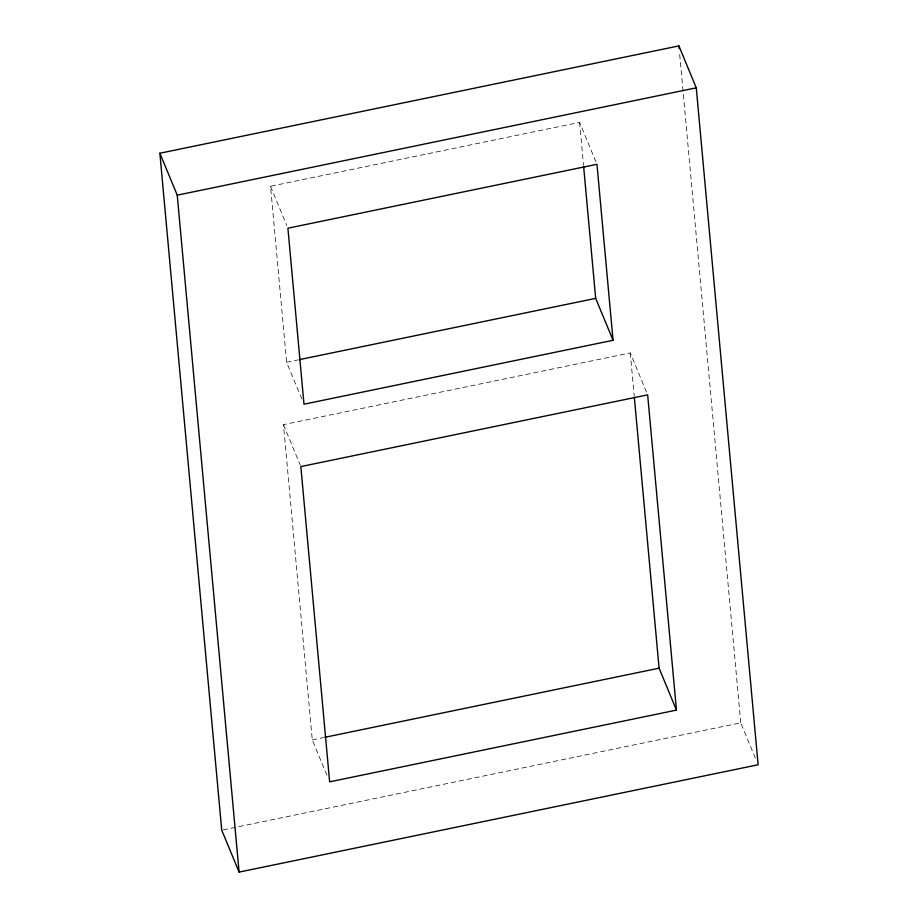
<?xml version="1.0" encoding="UTF-8"?>
<svg xmlns="http://www.w3.org/2000/svg" width="918" height="918" viewBox="0 0 918 918"><rect width="100%" height="100%" fill="white"/><g stroke="black" fill="none" stroke-linecap="round" stroke-linejoin="round"><path stroke-width="0.69" stroke-dasharray="4.59 3.44" d="M301.815 398.963L286.623 362.277L270.535 186.274L579.591 122.358L596.425 162.979M286.623 362.277L297.811 359.959M326.934 775.285L312.281 739.908L283.467 424.644L630.276 352.925L647.098 393.547M312.281 739.908L323.515 737.579M223.131 829.883L740.757 722.833L755.962 759.519M270.535 186.274L286.818 225.587M283.467 424.644L300.301 465.265M679.687 54.472L740.757 722.833M630.276 352.925L634.189 395.727M579.591 122.358L583.492 164.942"/><path stroke-width="1.38" d="M159.87 153.237L678.907 45.9L696.269 87.83L758.13 764.763L239.093 872.1L221.731 830.17L159.87 153.237L177.243 195.167L239.093 872.1M177.243 195.167L696.269 87.83M299.211 359.672L595.679 298.361L613.052 340.291L303.984 404.207L287.908 228.203L596.964 164.288L613.052 340.291M324.915 737.292L659.09 668.178L676.451 710.119L329.642 781.838L300.84 466.585L647.649 394.855L676.451 710.119M678.907 45.9L679.159 48.757M634.315 397.15L659.09 668.178M583.619 166.353L595.679 298.361"/></g></svg>
